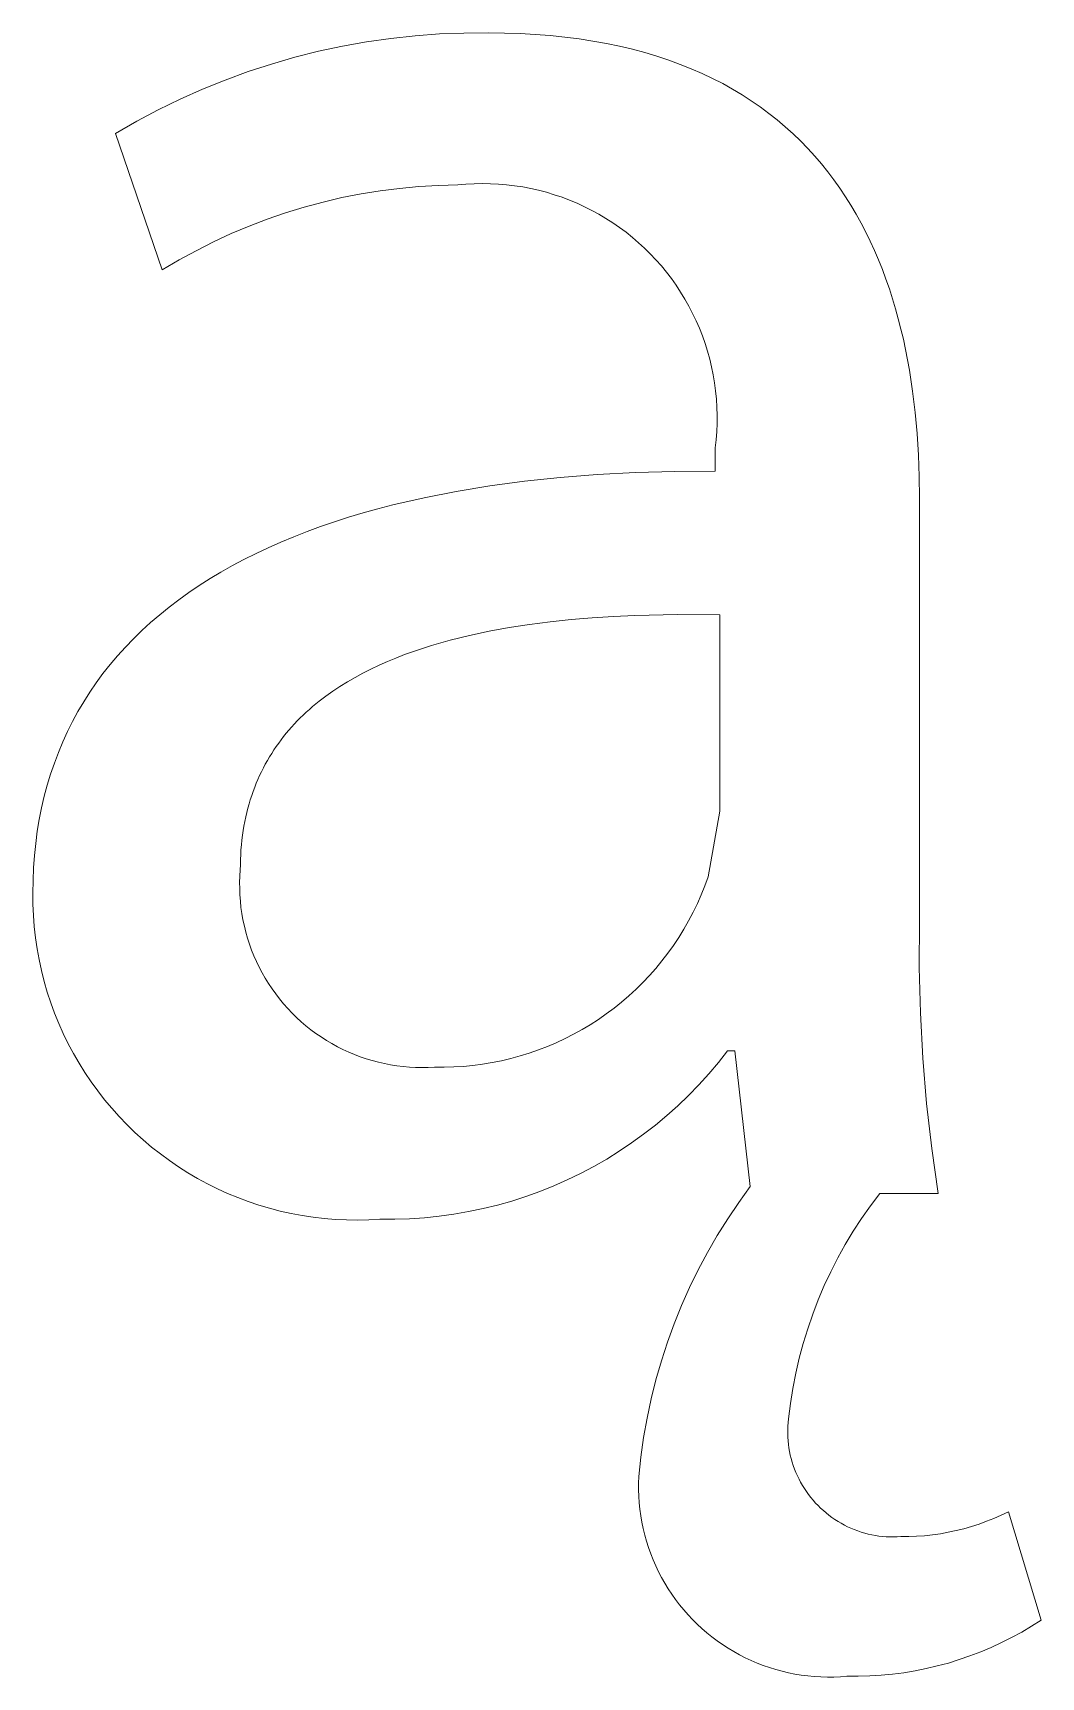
# Model space of a CAD drawing. Header units: millimetres. Extents: x -665 to 1920, y -373 to 1434.
# Drawn here: x 1726.45 to 1737.58, y -334.96 to -316.81 of the extents above; entities that cross this region are included whole.
import ezdxf

# ---------------------------------------------------------------- set-up
doc = ezdxf.new("R2010")
doc.units = ezdxf.units.MM
doc.header["$MEASUREMENT"] = 0
doc.layers.add('Domyślny', color=7, linetype='Continuous', true_color=0x000000)

msp = doc.modelspace()

# ---------------------------------------------------------------- linework, layer by layer
at = {"layer": 'Domyślny', "color": 18, "lineweight": 15, "true_color": 0x000000}
for p, q in [((1729.868, -316.952), (1730.133, -316.905)), ((1730.133, -316.905), (1730.401, -316.866)), ((1730.401, -316.866), (1730.669, -316.837)), ((1730.669, -316.837), (1730.938, -316.817)), ((1730.938, -316.817), (1731.208, -316.807)), ((1731.208, -316.807), (1731.478, -316.806)), ((1731.478, -316.806), (1731.655, -316.808)), ((1731.655, -316.808), (1731.828, -316.813)), ((1731.828, -316.813), (1731.997, -316.823)), ((1731.997, -316.823), (1732.162, -316.836)), ((1732.162, -316.836), (1732.323, -316.852)), ((1732.323, -316.852), (1732.48, -316.872)), ((1732.48, -316.872), (1732.633, -316.896)), ((1732.633, -316.896), (1732.782, -316.923)), ((1732.782, -316.923), (1732.927, -316.953)), ((1729.083, -317.15), (1729.342, -317.075)), ((1729.342, -317.075), (1729.604, -317.009)), ((1729.604, -317.009), (1729.868, -316.952)), ((1732.927, -316.953), (1733.069, -316.987)), ((1733.069, -316.987), (1733.206, -317.024)), ((1733.206, -317.024), (1733.34, -317.064)), ((1733.34, -317.064), (1733.47, -317.107)), ((1733.47, -317.107), (1733.596, -317.153)), ((1728.573, -317.326), (1728.826, -317.233)), ((1728.826, -317.233), (1729.083, -317.15)), ((1733.596, -317.153), (1733.719, -317.202)), ((1733.719, -317.202), (1733.838, -317.254)), ((1733.838, -317.254), (1733.954, -317.309)), ((1728.076, -317.537), (1728.323, -317.427)), ((1728.323, -317.427), (1728.573, -317.326)), ((1733.954, -317.309), (1734.066, -317.366)), ((1734.066, -317.366), (1734.175, -317.427)), ((1734.175, -317.427), (1734.28, -317.49)), ((1727.595, -317.782), (1727.834, -317.655)), ((1727.834, -317.655), (1728.076, -317.537)), ((1734.28, -317.49), (1734.382, -317.555)), ((1734.382, -317.555), (1734.48, -317.623)), ((1734.48, -317.623), (1734.576, -317.694)), ((1727.362, -317.916), (1727.595, -317.782)), ((1734.576, -317.694), (1734.668, -317.767)), ((1734.668, -317.767), (1734.757, -317.842)), ((1734.757, -317.842), (1734.843, -317.919)), ((1727.878, -319.423), (1727.362, -317.916)), ((1734.843, -317.919), (1734.926, -317.999)), ((1734.926, -317.999), (1735.006, -318.081)), ((1735.006, -318.081), (1735.082, -318.165)), ((1735.082, -318.165), (1735.156, -318.251)), ((1735.156, -318.251), (1735.227, -318.339)), ((1735.227, -318.339), (1735.295, -318.429)), ((1730.285, -318.549), (1730.073, -318.583)), ((1730.498, -318.522), (1730.285, -318.549)), ((1730.712, -318.502), (1730.498, -318.522)), ((1730.927, -318.49), (1730.712, -318.502)), ((1731.142, -318.485), (1730.927, -318.49)), ((1731.231, -318.477), (1731.142, -318.485)), ((1731.321, -318.472), (1731.231, -318.477)), ((1731.411, -318.47), (1731.321, -318.472)), ((1731.501, -318.471), (1731.411, -318.47)), ((1731.59, -318.475), (1731.501, -318.471)), ((1731.68, -318.483), (1731.59, -318.475)), ((1731.769, -318.493), (1731.68, -318.483)), ((1731.858, -318.507), (1731.769, -318.493)), ((1731.946, -318.523), (1731.858, -318.507)), ((1732.034, -318.543), (1731.946, -318.523)), ((1732.121, -318.566), (1732.034, -318.543)), ((1732.207, -318.592), (1732.121, -318.566)), ((1735.295, -318.429), (1735.361, -318.521)), ((1735.361, -318.521), (1735.423, -318.614)), ((1729.445, -318.729), (1729.24, -318.792)), ((1729.653, -318.673), (1729.445, -318.729)), ((1729.862, -318.624), (1729.653, -318.673)), ((1730.073, -318.583), (1729.862, -318.624)), ((1732.292, -318.621), (1732.207, -318.592)), ((1732.376, -318.652), (1732.292, -318.621)), ((1732.459, -318.687), (1732.376, -318.652)), ((1732.541, -318.725), (1732.459, -318.687)), ((1732.621, -318.765), (1732.541, -318.725)), ((1735.423, -318.614), (1735.483, -318.709)), ((1735.483, -318.709), (1735.54, -318.806)), ((1729.036, -318.862), (1728.836, -318.939)), ((1729.24, -318.792), (1729.036, -318.862)), ((1732.7, -318.808), (1732.621, -318.765)), ((1732.777, -318.854), (1732.7, -318.808)), ((1732.853, -318.902), (1732.777, -318.854)), ((1732.927, -318.953), (1732.853, -318.902)), ((1735.54, -318.806), (1735.595, -318.905)), ((1735.595, -318.905), (1735.647, -319.005)), ((1728.443, -319.113), (1728.251, -319.21)), ((1728.638, -319.022), (1728.443, -319.113)), ((1728.836, -318.939), (1728.638, -319.022)), ((1732.999, -319.007), (1732.927, -318.953)), ((1733.069, -319.063), (1732.999, -319.007)), ((1733.137, -319.122), (1733.069, -319.063)), ((1735.647, -319.005), (1735.696, -319.106)), ((1735.696, -319.106), (1735.743, -319.209)), ((1728.251, -319.21), (1728.063, -319.313)), ((1733.203, -319.182), (1733.137, -319.122)), ((1733.267, -319.245), (1733.203, -319.182)), ((1733.329, -319.311), (1733.267, -319.245)), ((1735.743, -319.209), (1735.787, -319.313)), ((1728.063, -319.313), (1727.878, -319.423)), ((1733.389, -319.378), (1733.329, -319.311)), ((1733.446, -319.448), (1733.389, -319.378)), ((1733.5, -319.519), (1733.446, -319.448)), ((1735.787, -319.313), (1735.83, -319.419)), ((1735.83, -319.419), (1735.869, -319.525)), ((1733.552, -319.592), (1733.5, -319.519)), ((1733.602, -319.667), (1733.552, -319.592)), ((1735.869, -319.525), (1735.907, -319.633)), ((1735.907, -319.633), (1735.942, -319.742)), ((1733.649, -319.744), (1733.602, -319.667)), ((1733.693, -319.822), (1733.649, -319.744)), ((1733.734, -319.902), (1733.693, -319.822)), ((1735.942, -319.742), (1735.975, -319.852)), ((1733.773, -319.983), (1733.734, -319.902)), ((1733.809, -320.065), (1733.773, -319.983)), ((1735.975, -319.852), (1736.005, -319.963)), ((1736.005, -319.963), (1736.034, -320.075)), ((1733.842, -320.149), (1733.809, -320.065)), ((1733.872, -320.234), (1733.842, -320.149)), ((1736.034, -320.075), (1736.061, -320.188)), ((1736.061, -320.188), (1736.085, -320.301)), ((1733.899, -320.319), (1733.872, -320.234)), ((1733.923, -320.406), (1733.899, -320.319)), ((1736.085, -320.301), (1736.108, -320.416)), ((1733.944, -320.493), (1733.923, -320.406)), ((1733.962, -320.581), (1733.944, -320.493)), ((1736.108, -320.416), (1736.128, -320.53)), ((1736.128, -320.53), (1736.164, -320.762)), ((1733.976, -320.67), (1733.962, -320.581)), ((1733.988, -320.759), (1733.976, -320.67)), ((1733.997, -320.849), (1733.988, -320.759)), ((1734.002, -320.938), (1733.997, -320.849)), ((1736.164, -320.762), (1736.192, -320.995)), ((1734.005, -321.028), (1734.002, -320.938)), ((1734.004, -321.118), (1734.005, -321.028)), ((1736.192, -320.995), (1736.213, -321.23)), ((1733.993, -321.297), (1734, -321.208)), ((1734, -321.208), (1734.004, -321.118)), ((1736.213, -321.23), (1736.228, -321.466)), ((1733.983, -321.387), (1733.993, -321.297)), ((1733.983, -321.645), (1733.983, -321.387)), ((1736.228, -321.466), (1736.236, -321.702)), ((1733.103, -321.66), (1733.537, -321.647)), ((1733.537, -321.647), (1733.983, -321.645)), ((1731.124, -321.867), (1731.494, -321.806)), ((1731.494, -321.806), (1731.877, -321.755)), ((1731.877, -321.755), (1732.273, -321.714)), ((1732.273, -321.714), (1732.681, -321.682)), ((1732.681, -321.682), (1733.103, -321.66)), ((1736.236, -321.702), (1736.239, -321.938)), ((1730.258, -322.06), (1730.425, -322.016)), ((1730.425, -322.016), (1730.768, -321.937)), ((1730.768, -321.937), (1731.124, -321.867)), ((1736.239, -321.938), (1736.239, -326.622)), ((1729.779, -322.203), (1729.935, -322.153)), ((1729.935, -322.153), (1730.095, -322.105)), ((1730.095, -322.105), (1730.258, -322.06)), ((1729.188, -322.427), (1729.33, -322.368)), ((1729.33, -322.368), (1729.476, -322.311)), ((1729.476, -322.311), (1729.626, -322.256)), ((1729.626, -322.256), (1729.779, -322.203)), ((1728.78, -322.619), (1728.913, -322.553)), ((1728.913, -322.553), (1729.048, -322.489)), ((1729.048, -322.489), (1729.188, -322.427)), ((1728.526, -322.758), (1728.652, -322.687)), ((1728.652, -322.687), (1728.78, -322.619)), ((1728.172, -322.984), (1728.286, -322.906)), ((1728.286, -322.906), (1728.405, -322.831)), ((1728.405, -322.831), (1728.526, -322.758)), ((1727.953, -323.145), (1728.061, -323.063)), ((1728.061, -323.063), (1728.172, -322.984)), ((1727.749, -323.315), (1727.849, -323.229)), ((1727.849, -323.229), (1727.953, -323.145)), ((1732.392, -323.282), (1732.161, -323.306)), ((1732.625, -323.262), (1732.392, -323.282)), ((1732.86, -323.247), (1732.625, -323.262)), ((1733.095, -323.236), (1732.86, -323.247)), ((1733.567, -323.226), (1733.095, -323.236)), ((1734.035, -323.229), (1733.567, -323.226)), ((1734.035, -325.399), (1734.035, -323.229)), ((1727.559, -323.494), (1727.652, -323.404)), ((1727.652, -323.404), (1727.749, -323.315)), ((1731.27, -323.457), (1731.058, -323.51)), ((1731.486, -323.411), (1731.27, -323.457)), ((1731.708, -323.37), (1731.486, -323.411)), ((1731.933, -323.336), (1731.708, -323.37)), ((1732.161, -323.306), (1731.933, -323.336)), ((1727.384, -323.682), (1727.47, -323.587)), ((1727.47, -323.587), (1727.559, -323.494)), ((1730.651, -323.635), (1730.553, -323.67)), ((1730.75, -323.601), (1730.651, -323.635)), ((1730.851, -323.569), (1730.75, -323.601)), ((1730.954, -323.539), (1730.851, -323.569)), ((1731.058, -323.51), (1730.954, -323.539)), ((1727.223, -323.878), (1727.302, -323.779)), ((1727.302, -323.779), (1727.384, -323.682)), ((1730.18, -323.83), (1730.092, -323.875)), ((1730.271, -323.787), (1730.18, -323.83)), ((1730.363, -323.746), (1730.271, -323.787)), ((1730.457, -323.707), (1730.363, -323.746)), ((1730.553, -323.67), (1730.457, -323.707)), ((1727.078, -324.083), (1727.149, -323.98)), ((1727.149, -323.98), (1727.223, -323.878)), ((1729.922, -323.97), (1729.84, -324.021)), ((1730.006, -323.921), (1729.922, -323.97)), ((1730.092, -323.875), (1730.006, -323.921)), ((1726.947, -324.297), (1727.01, -324.189)), ((1727.01, -324.189), (1727.078, -324.083)), ((1729.609, -324.185), (1729.573, -324.214)), ((1729.684, -324.128), (1729.609, -324.185)), ((1729.761, -324.073), (1729.684, -324.128)), ((1729.84, -324.021), (1729.761, -324.073)), ((1726.887, -324.407), (1726.947, -324.297)), ((1729.401, -324.369), (1729.369, -324.402)), ((1729.434, -324.337), (1729.401, -324.369)), ((1729.468, -324.306), (1729.434, -324.337)), ((1729.502, -324.275), (1729.468, -324.306)), ((1729.537, -324.244), (1729.502, -324.275)), ((1729.573, -324.214), (1729.537, -324.244)), ((1726.779, -324.633), (1726.831, -324.519)), ((1726.831, -324.519), (1726.887, -324.407)), ((1729.247, -324.538), (1729.218, -324.573)), ((1729.276, -324.503), (1729.247, -324.538)), ((1729.306, -324.469), (1729.276, -324.503)), ((1729.337, -324.435), (1729.306, -324.469)), ((1729.369, -324.402), (1729.337, -324.435)), ((1726.73, -324.749), (1726.779, -324.633)), ((1729.111, -324.721), (1729.086, -324.76)), ((1729.136, -324.684), (1729.111, -324.721)), ((1729.163, -324.646), (1729.136, -324.684)), ((1729.19, -324.61), (1729.163, -324.646)), ((1729.218, -324.573), (1729.19, -324.61)), ((1726.645, -324.988), (1726.686, -324.867)), ((1726.686, -324.867), (1726.73, -324.749)), ((1728.994, -324.92), (1728.973, -324.962)), ((1729.015, -324.879), (1728.994, -324.92)), ((1729.038, -324.839), (1729.015, -324.879)), ((1729.061, -324.799), (1729.038, -324.839)), ((1729.086, -324.76), (1729.061, -324.799)), ((1726.608, -325.11), (1726.645, -324.988)), ((1728.915, -325.09), (1728.898, -325.134)), ((1728.933, -325.047), (1728.915, -325.09)), ((1728.953, -325.004), (1728.933, -325.047)), ((1728.973, -324.962), (1728.953, -325.004)), ((1726.545, -325.361), (1726.574, -325.234)), ((1726.574, -325.234), (1726.608, -325.11)), ((1728.85, -325.271), (1728.836, -325.318)), ((1728.865, -325.225), (1728.85, -325.271)), ((1728.881, -325.179), (1728.865, -325.225)), ((1728.898, -325.134), (1728.881, -325.179)), ((1726.52, -325.489), (1726.545, -325.361)), ((1728.8, -325.462), (1728.789, -325.512)), ((1728.811, -325.413), (1728.8, -325.462)), ((1728.823, -325.365), (1728.811, -325.413)), ((1728.836, -325.318), (1728.823, -325.365)), ((1733.906, -326.123), (1734.035, -325.399)), ((1726.48, -325.753), (1726.498, -325.62)), ((1726.498, -325.62), (1726.52, -325.489)), ((1728.772, -325.613), (1728.764, -325.664)), ((1728.78, -325.562), (1728.772, -325.613)), ((1728.789, -325.512), (1728.78, -325.562)), ((1726.467, -325.887), (1726.48, -325.753)), ((1728.747, -325.823), (1728.744, -325.878)), ((1728.752, -325.77), (1728.747, -325.823)), ((1728.758, -325.717), (1728.752, -325.77)), ((1728.764, -325.664), (1728.758, -325.717)), ((1726.457, -326.024), (1726.467, -325.887)), ((1728.74, -325.989), (1728.739, -326.045)), ((1728.741, -325.933), (1728.74, -325.989)), ((1728.744, -325.878), (1728.741, -325.933)), ((1726.449, -326.303), (1726.451, -326.163)), ((1726.451, -326.163), (1726.457, -326.024)), ((1728.735, -326.114), (1728.732, -326.184)), ((1728.732, -326.184), (1728.733, -326.253)), ((1728.739, -326.045), (1728.735, -326.114)), ((1733.869, -326.223), (1733.906, -326.123)), ((1726.45, -326.426), (1726.449, -326.303)), ((1728.733, -326.253), (1728.735, -326.322)), ((1728.735, -326.322), (1728.74, -326.392)), ((1733.787, -326.419), (1733.83, -326.321)), ((1733.83, -326.321), (1733.869, -326.223)), ((1726.455, -326.549), (1726.45, -326.426)), ((1726.464, -326.672), (1726.455, -326.549)), ((1728.74, -326.392), (1728.747, -326.461)), ((1728.747, -326.461), (1728.757, -326.529)), ((1728.757, -326.529), (1728.769, -326.598)), ((1733.69, -326.608), (1733.74, -326.514)), ((1733.74, -326.514), (1733.787, -326.419)), ((1726.478, -326.795), (1726.464, -326.672)), ((1728.769, -326.598), (1728.784, -326.666)), ((1728.784, -326.666), (1728.8, -326.733)), ((1728.8, -326.733), (1728.819, -326.8)), ((1733.582, -326.791), (1733.638, -326.701)), ((1733.638, -326.701), (1733.69, -326.608)), ((1736.239, -326.622), (1736.236, -327.123)), ((1726.495, -326.916), (1726.478, -326.795)), ((1726.517, -327.037), (1726.495, -326.916)), ((1728.819, -326.8), (1728.841, -326.866)), ((1728.841, -326.866), (1728.864, -326.931)), ((1733.461, -326.966), (1733.523, -326.88)), ((1733.523, -326.88), (1733.582, -326.791)), ((1726.543, -327.158), (1726.517, -327.037)), ((1728.864, -326.931), (1728.89, -326.995)), ((1728.89, -326.995), (1728.918, -327.059)), ((1728.918, -327.059), (1728.948, -327.121)), ((1733.328, -327.133), (1733.396, -327.051)), ((1733.396, -327.051), (1733.461, -326.966)), ((1726.573, -327.277), (1726.543, -327.158)), ((1726.608, -327.395), (1726.573, -327.277)), ((1728.948, -327.121), (1728.981, -327.183)), ((1728.981, -327.183), (1729.015, -327.243)), ((1729.015, -327.243), (1729.051, -327.302)), ((1733.184, -327.29), (1733.257, -327.212)), ((1733.257, -327.212), (1733.328, -327.133)), ((1736.236, -327.123), (1736.249, -327.624)), ((1726.646, -327.512), (1726.608, -327.395)), ((1729.051, -327.302), (1729.09, -327.36)), ((1729.09, -327.36), (1729.13, -327.416)), ((1729.13, -327.416), (1729.173, -327.471)), ((1732.949, -327.506), (1733.03, -327.436)), ((1733.03, -327.436), (1733.109, -327.364)), ((1733.109, -327.364), (1733.184, -327.29)), ((1726.689, -327.628), (1726.646, -327.512)), ((1726.735, -327.742), (1726.689, -327.628)), ((1729.173, -327.471), (1729.217, -327.525)), ((1729.217, -327.525), (1729.263, -327.577)), ((1729.263, -327.577), (1729.311, -327.627)), ((1729.311, -327.627), (1729.36, -327.675)), ((1732.694, -327.697), (1732.781, -327.636)), ((1732.781, -327.636), (1732.866, -327.572)), ((1732.866, -327.572), (1732.949, -327.506)), ((1736.249, -327.624), (1736.276, -328.125)), ((1726.785, -327.854), (1726.735, -327.742)), ((1729.36, -327.675), (1729.412, -327.722)), ((1729.412, -327.722), (1729.464, -327.767)), ((1729.464, -327.767), (1729.519, -327.811)), ((1729.519, -327.811), (1729.574, -327.852)), ((1732.42, -327.861), (1732.513, -327.809)), ((1732.513, -327.809), (1732.604, -327.755)), ((1732.604, -327.755), (1732.694, -327.697)), ((1726.839, -327.965), (1726.785, -327.854)), ((1726.897, -328.073), (1726.839, -327.965)), ((1729.574, -327.852), (1729.631, -327.891)), ((1729.631, -327.891), (1729.69, -327.929)), ((1729.69, -327.929), (1729.75, -327.964)), ((1729.75, -327.964), (1729.811, -327.998)), ((1729.811, -327.998), (1729.873, -328.029)), ((1732.032, -328.034), (1732.131, -327.996)), ((1732.131, -327.996), (1732.229, -327.954)), ((1732.229, -327.954), (1732.325, -327.909)), ((1732.325, -327.909), (1732.42, -327.861)), ((1726.959, -328.18), (1726.897, -328.073)), ((1727.024, -328.284), (1726.959, -328.18)), ((1729.873, -328.029), (1729.936, -328.058)), ((1729.936, -328.058), (1730, -328.085)), ((1730, -328.085), (1730.064, -328.109)), ((1730.064, -328.109), (1730.13, -328.132)), ((1730.13, -328.132), (1730.197, -328.152)), ((1730.197, -328.152), (1730.264, -328.169)), ((1730.264, -328.169), (1730.331, -328.185)), ((1730.331, -328.185), (1730.399, -328.198)), ((1731.414, -328.191), (1731.519, -328.174)), ((1731.519, -328.174), (1731.623, -328.153)), ((1731.623, -328.153), (1731.727, -328.128)), ((1731.727, -328.128), (1731.829, -328.1)), ((1731.829, -328.1), (1731.931, -328.069)), ((1731.931, -328.069), (1732.032, -328.034)), ((1734.02, -328.172), (1733.914, -328.297)), ((1734.121, -328.043), (1734.02, -328.172)), ((1734.199, -328.043), (1734.121, -328.043)), ((1734.371, -329.541), (1734.199, -328.043)), ((1736.276, -328.125), (1736.318, -328.624)), ((1727.092, -328.386), (1727.024, -328.284)), ((1730.399, -328.198), (1730.468, -328.209)), ((1730.468, -328.209), (1730.537, -328.217)), ((1730.537, -328.217), (1730.606, -328.223)), ((1730.606, -328.223), (1730.675, -328.227)), ((1730.675, -328.227), (1730.745, -328.228)), ((1730.745, -328.228), (1730.814, -328.227)), ((1730.814, -328.227), (1730.883, -328.224)), ((1730.883, -328.224), (1730.99, -328.224)), ((1730.99, -328.224), (1731.096, -328.221)), ((1731.096, -328.221), (1731.202, -328.215)), ((1731.202, -328.215), (1731.308, -328.205)), ((1731.308, -328.205), (1731.414, -328.191)), ((1733.914, -328.297), (1733.804, -328.419)), ((1727.165, -328.486), (1727.092, -328.386)), ((1727.24, -328.583), (1727.165, -328.486)), ((1733.689, -328.536), (1733.571, -328.65)), ((1733.804, -328.419), (1733.689, -328.536)), ((1727.319, -328.678), (1727.24, -328.583)), ((1727.401, -328.769), (1727.319, -328.678)), ((1733.571, -328.65), (1733.449, -328.759)), ((1736.318, -328.624), (1736.374, -329.122)), ((1727.487, -328.858), (1727.401, -328.769)), ((1727.575, -328.944), (1727.487, -328.858)), ((1733.323, -328.864), (1733.193, -328.965)), ((1733.449, -328.759), (1733.323, -328.864)), ((1727.666, -329.027), (1727.575, -328.944)), ((1727.76, -329.106), (1727.666, -329.027)), ((1733.06, -329.061), (1732.924, -329.152)), ((1733.193, -328.965), (1733.06, -329.061)), ((1727.857, -329.182), (1727.76, -329.106)), ((1727.956, -329.255), (1727.857, -329.182)), ((1728.057, -329.325), (1727.956, -329.255)), ((1732.785, -329.239), (1732.642, -329.32)), ((1732.924, -329.152), (1732.785, -329.239)), ((1736.374, -329.122), (1736.446, -329.619)), ((1728.161, -329.391), (1728.057, -329.325)), ((1728.268, -329.453), (1728.161, -329.391)), ((1728.376, -329.511), (1728.268, -329.453)), ((1732.497, -329.397), (1732.35, -329.468)), ((1732.642, -329.32), (1732.497, -329.397)), ((1728.486, -329.566), (1728.376, -329.511)), ((1728.598, -329.617), (1728.486, -329.566)), ((1728.712, -329.664), (1728.598, -329.617)), ((1732.047, -329.596), (1731.893, -329.651)), ((1732.2, -329.535), (1732.047, -329.596)), ((1732.35, -329.468), (1732.2, -329.535)), ((1734.243, -329.717), (1734.371, -329.541)), ((1735.8, -329.619), (1735.698, -329.754)), ((1736.446, -329.619), (1735.8, -329.619)), ((1728.827, -329.707), (1728.712, -329.664)), ((1728.944, -329.746), (1728.827, -329.707)), ((1729.062, -329.781), (1728.944, -329.746)), ((1729.181, -329.812), (1729.062, -329.781)), ((1729.301, -329.839), (1729.181, -329.812)), ((1731.259, -329.819), (1731.098, -329.847)), ((1731.42, -329.786), (1731.259, -329.819)), ((1731.579, -329.746), (1731.42, -329.786)), ((1731.737, -329.702), (1731.579, -329.746)), ((1731.893, -329.651), (1731.737, -329.702)), ((1734.122, -329.897), (1734.243, -329.717)), ((1735.698, -329.754), (1735.6, -329.893)), ((1729.422, -329.862), (1729.301, -329.839)), ((1729.544, -329.88), (1729.422, -329.862)), ((1729.666, -329.895), (1729.544, -329.88)), ((1729.789, -329.905), (1729.666, -329.895)), ((1729.912, -329.911), (1729.789, -329.905)), ((1730.035, -329.912), (1729.912, -329.911)), ((1730.158, -329.91), (1730.035, -329.912)), ((1730.281, -329.903), (1730.158, -329.91)), ((1730.445, -329.903), (1730.281, -329.903)), ((1730.609, -329.898), (1730.445, -329.903)), ((1730.772, -329.887), (1730.609, -329.898)), ((1730.935, -329.87), (1730.772, -329.887)), ((1731.098, -329.847), (1730.935, -329.87)), ((1734.006, -330.081), (1734.122, -329.897)), ((1735.6, -329.893), (1735.507, -330.036)), ((1733.898, -330.269), (1734.006, -330.081)), ((1735.42, -330.182), (1735.337, -330.33)), ((1735.507, -330.036), (1735.42, -330.182)), ((1733.796, -330.461), (1733.898, -330.269)), ((1735.337, -330.33), (1735.26, -330.482)), ((1733.7, -330.656), (1733.796, -330.461)), ((1735.26, -330.482), (1735.188, -330.636)), ((1733.612, -330.855), (1733.7, -330.656)), ((1735.188, -330.636), (1735.122, -330.792)), ((1733.53, -331.056), (1733.612, -330.855)), ((1735.122, -330.792), (1735.061, -330.951)), ((1733.456, -331.26), (1733.53, -331.056)), ((1735.061, -330.951), (1735.005, -331.111)), ((1733.389, -331.467), (1733.456, -331.26)), ((1734.955, -331.274), (1734.911, -331.438)), ((1735.005, -331.111), (1734.955, -331.274)), ((1734.911, -331.438), (1734.873, -331.604)), ((1733.329, -331.676), (1733.389, -331.467)), ((1734.873, -331.604), (1734.84, -331.77)), ((1733.276, -331.887), (1733.329, -331.676)), ((1734.84, -331.77), (1734.814, -331.938)), ((1733.231, -332.099), (1733.276, -331.887)), ((1734.814, -331.938), (1734.793, -332.107)), ((1733.193, -332.313), (1733.231, -332.099)), ((1734.788, -332.147), (1734.786, -332.187)), ((1734.793, -332.107), (1734.788, -332.147)), ((1733.162, -332.528), (1733.193, -332.313)), ((1734.786, -332.187), (1734.784, -332.228)), ((1734.784, -332.228), (1734.784, -332.268)), ((1734.784, -332.268), (1734.786, -332.308)), ((1734.786, -332.308), (1734.788, -332.348)), ((1734.788, -332.348), (1734.793, -332.388)), ((1733.139, -332.744), (1733.162, -332.528)), ((1734.793, -332.388), (1734.798, -332.428)), ((1734.798, -332.428), (1734.805, -332.468)), ((1734.805, -332.468), (1734.813, -332.507)), ((1734.813, -332.507), (1734.823, -332.546)), ((1734.823, -332.546), (1734.834, -332.585)), ((1734.834, -332.585), (1734.846, -332.623)), ((1734.846, -332.623), (1734.86, -332.661)), ((1734.86, -332.661), (1734.875, -332.699)), ((1734.875, -332.699), (1734.891, -332.735)), ((1733.137, -332.816), (1733.139, -332.744)), ((1733.137, -332.889), (1733.137, -332.816)), ((1733.139, -332.961), (1733.137, -332.889)), ((1734.891, -332.735), (1734.909, -332.772)), ((1734.909, -332.772), (1734.927, -332.807)), ((1734.927, -332.807), (1734.947, -332.842)), ((1734.947, -332.842), (1734.969, -332.876)), ((1734.969, -332.876), (1734.991, -332.91)), ((1734.991, -332.91), (1735.014, -332.943)), ((1733.144, -333.033), (1733.139, -332.961)), ((1733.152, -333.105), (1733.144, -333.033)), ((1735.014, -332.943), (1735.039, -332.975)), ((1735.039, -332.975), (1735.065, -333.006)), ((1735.065, -333.006), (1735.092, -333.036)), ((1735.092, -333.036), (1735.119, -333.065)), ((1735.119, -333.065), (1735.148, -333.093)), ((1733.161, -333.176), (1733.152, -333.105)), ((1733.174, -333.248), (1733.161, -333.176)), ((1733.189, -333.318), (1733.174, -333.248)), ((1735.148, -333.093), (1735.178, -333.12)), ((1735.178, -333.12), (1735.208, -333.146)), ((1735.208, -333.146), (1735.24, -333.171)), ((1735.24, -333.171), (1735.272, -333.195)), ((1735.272, -333.195), (1735.306, -333.218)), ((1735.306, -333.218), (1735.34, -333.239)), ((1735.34, -333.239), (1735.374, -333.26)), ((1735.374, -333.26), (1735.41, -333.279)), ((1736.813, -333.295), (1736.897, -333.268)), ((1736.897, -333.268), (1736.98, -333.238)), ((1736.98, -333.238), (1737.061, -333.206)), ((1737.061, -333.206), (1737.142, -333.17)), ((1737.142, -333.17), (1737.221, -333.132)), ((1737.221, -333.132), (1737.583, -334.329)), ((1733.206, -333.389), (1733.189, -333.318)), ((1733.225, -333.458), (1733.206, -333.389)), ((1735.41, -333.279), (1735.446, -333.297)), ((1735.446, -333.297), (1735.482, -333.314)), ((1735.482, -333.314), (1735.519, -333.329)), ((1735.519, -333.329), (1735.557, -333.343)), ((1735.557, -333.343), (1735.595, -333.356)), ((1735.595, -333.356), (1735.634, -333.368)), ((1735.634, -333.368), (1735.673, -333.378)), ((1735.673, -333.378), (1735.712, -333.387)), ((1735.712, -333.387), (1735.752, -333.394)), ((1735.752, -333.394), (1735.792, -333.4)), ((1735.792, -333.4), (1735.832, -333.405)), ((1735.832, -333.405), (1735.872, -333.408)), ((1735.872, -333.408), (1735.912, -333.41)), ((1735.912, -333.41), (1735.952, -333.41)), ((1735.952, -333.41), (1735.992, -333.41)), ((1735.992, -333.41), (1736.033, -333.407)), ((1736.033, -333.407), (1736.121, -333.407)), ((1736.121, -333.407), (1736.208, -333.403)), ((1736.208, -333.403), (1736.296, -333.397)), ((1736.296, -333.397), (1736.384, -333.387)), ((1736.384, -333.387), (1736.471, -333.375)), ((1736.471, -333.375), (1736.557, -333.359)), ((1736.557, -333.359), (1736.643, -333.341)), ((1736.643, -333.341), (1736.729, -333.32)), ((1736.729, -333.32), (1736.813, -333.295)), ((1733.247, -333.527), (1733.225, -333.458)), ((1733.271, -333.595), (1733.247, -333.527)), ((1733.298, -333.662), (1733.271, -333.595)), ((1733.327, -333.728), (1733.298, -333.662)), ((1733.358, -333.794), (1733.327, -333.728)), ((1733.392, -333.858), (1733.358, -333.794)), ((1733.427, -333.921), (1733.392, -333.858)), ((1733.465, -333.982), (1733.427, -333.921)), ((1733.505, -334.043), (1733.465, -333.982)), ((1733.546, -334.101), (1733.505, -334.043)), ((1733.59, -334.159), (1733.546, -334.101)), ((1733.636, -334.215), (1733.59, -334.159)), ((1733.684, -334.269), (1733.636, -334.215)), ((1733.733, -334.322), (1733.684, -334.269)), ((1733.784, -334.373), (1733.733, -334.322)), ((1737.583, -334.329), (1737.476, -334.396)), ((1733.837, -334.422), (1733.784, -334.373)), ((1733.892, -334.469), (1733.837, -334.422)), ((1733.948, -334.514), (1733.892, -334.469)), ((1734.006, -334.558), (1733.948, -334.514)), ((1737.257, -334.521), (1737.145, -334.577)), ((1737.368, -334.46), (1737.257, -334.521)), ((1737.476, -334.396), (1737.368, -334.46)), ((1734.065, -334.599), (1734.006, -334.558)), ((1734.126, -334.638), (1734.065, -334.599)), ((1734.188, -334.676), (1734.126, -334.638)), ((1734.251, -334.711), (1734.188, -334.676)), ((1734.315, -334.744), (1734.251, -334.711)), ((1736.797, -334.724), (1736.678, -334.765)), ((1736.915, -334.679), (1736.797, -334.724)), ((1737.031, -334.63), (1736.915, -334.679)), ((1737.145, -334.577), (1737.031, -334.63)), ((1734.381, -334.774), (1734.315, -334.744)), ((1734.447, -334.803), (1734.381, -334.774)), ((1734.515, -334.829), (1734.447, -334.803)), ((1734.583, -334.852), (1734.515, -334.829)), ((1734.652, -334.874), (1734.583, -334.852)), ((1734.722, -334.893), (1734.652, -334.874)), ((1734.792, -334.909), (1734.722, -334.893)), ((1736.19, -334.888), (1736.066, -334.909)), ((1736.314, -334.864), (1736.19, -334.888)), ((1736.436, -334.835), (1736.314, -334.864)), ((1736.558, -334.802), (1736.436, -334.835)), ((1736.678, -334.765), (1736.558, -334.802)), ((1734.863, -334.924), (1734.792, -334.909)), ((1734.934, -334.935), (1734.863, -334.924)), ((1735.006, -334.945), (1734.934, -334.935)), ((1735.078, -334.952), (1735.006, -334.945)), ((1735.15, -334.956), (1735.078, -334.952)), ((1735.222, -334.958), (1735.15, -334.956)), ((1735.294, -334.957), (1735.222, -334.958)), ((1735.366, -334.954), (1735.294, -334.957)), ((1735.438, -334.949), (1735.366, -334.954)), ((1735.564, -334.949), (1735.438, -334.949)), ((1735.69, -334.945), (1735.564, -334.949)), ((1735.816, -334.937), (1735.69, -334.945)), ((1735.941, -334.925), (1735.816, -334.937)), ((1736.066, -334.909), (1735.941, -334.925))]:
    msp.add_line(p, q, dxfattribs=at)

doc.saveas('drawing.dxf')
